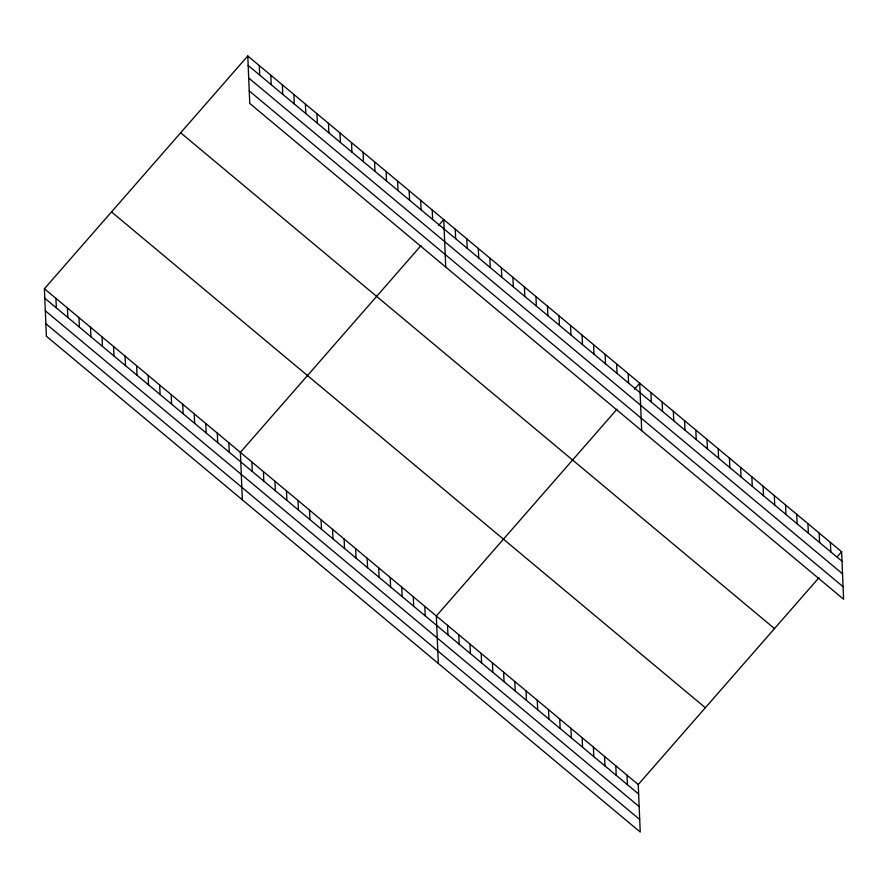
<?xml version="1.0" encoding="UTF-8"?>
<svg xmlns="http://www.w3.org/2000/svg" width="888" height="888" viewBox="0 0 888 888"><rect width="100%" height="100%" fill="white"/><g stroke="black" fill="none" stroke-linecap="round" stroke-linejoin="round"><path stroke-width="1.33" d="M818.947 577.711L638.239 784.548L640.226 832.023L46.387 336.23L44.4 288.755L247.774 55.977L841.613 551.77L843.6 599.245L249.761 103.452L247.774 55.977M421.079 245.521L240.371 452.369L242.357 499.844M438.506 225.574L443.745 219.58L445.732 267.066M617.049 409.135L436.33 615.983L438.317 663.458M634.476 389.188L639.704 383.194L641.691 430.669M837.251 556.754L841.613 551.77M248.174 65.468L842.013 561.26M248.696 78L842.534 573.803M249.239 90.909L843.078 586.713M180.664 132.789L774.503 628.593M111.511 211.932L705.35 707.736M44.4 288.755L638.239 784.548M44.8 298.246L638.639 794.05M45.321 310.789L639.16 806.582M45.865 323.698L639.704 819.491M830.391 542.402L830.791 551.903M819.18 533.044L819.58 542.535M807.958 523.676L808.358 533.166M796.747 514.307L797.135 523.809M785.525 504.939L785.924 514.441M774.314 495.582L774.702 505.072M763.092 486.213L763.491 495.715M751.87 476.845L752.269 486.346M740.659 467.488L741.058 476.978M729.437 458.119L729.836 467.61M718.226 448.751L718.625 458.252M707.003 439.394L707.403 448.884M695.792 430.025L696.192 439.516M684.57 420.657L684.97 430.158M673.359 411.288L673.759 420.79M662.137 401.931L662.537 411.422M650.926 392.563L651.326 402.064M628.182 373.571L628.571 383.072M616.649 363.947L617.049 373.448M627.017 775.191L627.416 784.681M605.128 354.323L605.516 363.825M615.806 765.822L616.205 775.313M593.595 344.699L593.994 354.201M604.584 756.454L604.983 765.956M582.073 335.076L582.461 344.577M593.373 747.097L593.772 756.587M570.54 325.452L570.94 334.954M582.151 737.728L582.55 747.219M559.018 315.828L559.407 325.319M570.94 728.36L571.328 737.861M547.485 306.205L547.885 315.695M559.718 719.003L560.117 728.493M535.964 296.581L536.352 306.071M548.507 709.634L548.895 719.125M524.431 286.957L524.83 296.448M537.284 700.266L537.684 709.767M512.909 277.334L513.297 286.824M526.062 690.897L526.462 700.399M501.376 267.71L501.776 277.2M514.851 681.54L515.251 691.03M489.854 258.086L490.243 267.577M503.629 672.172L504.029 681.662M478.321 248.462L478.721 257.953M492.418 662.803L492.818 672.305M466.799 238.839L467.188 248.329M481.196 653.446L481.596 662.936M455.267 229.204L455.666 238.706M469.985 644.078L470.385 653.568M458.763 634.709L459.163 644.211M432.212 209.957L432.611 219.458M447.552 625.352L447.952 634.842M420.69 200.333L421.079 209.834M409.157 190.709L409.557 200.211M424.808 606.36L425.208 615.85M397.624 181.085L398.024 190.587M413.275 596.736L413.675 606.226M386.102 171.462L386.502 180.963M401.753 587.112L402.153 596.603M374.57 161.838L374.969 171.34M390.221 577.489L390.62 586.979M363.048 152.214L363.447 161.716M378.699 567.865L379.098 577.355M351.515 142.591L351.914 152.081M367.166 558.23L367.565 567.732M339.993 132.967L340.393 142.457M355.644 548.606L356.044 558.108M328.46 123.343L328.86 132.834M344.111 538.983L344.511 548.484M316.938 113.72L317.338 123.21M332.589 529.359L332.989 538.861M305.405 104.096L305.805 113.586M321.056 519.735L321.456 529.237M293.884 94.472L294.283 103.963M309.535 510.112L309.934 519.613M282.351 84.848L282.75 94.339M298.002 500.488L298.401 509.99M270.829 75.225L271.228 84.715M286.48 490.864L286.868 500.366M259.296 65.601L259.696 75.092M274.947 481.241L275.347 490.742M263.425 471.617L263.814 481.107M251.892 461.993L252.292 471.484M228.838 442.746L229.237 452.236M217.316 433.122L217.704 442.613M205.783 423.498L206.183 432.989M194.261 413.875L194.65 423.365M182.728 404.251L183.128 413.741M171.206 394.627L171.595 404.118M159.674 385.004L160.073 394.494M148.152 375.369L148.54 384.87M136.619 365.745L137.018 375.247M125.097 356.121L125.486 365.623M113.564 346.498L113.964 355.999M102.042 336.874L102.431 346.376M90.509 327.25L90.909 336.752M78.988 317.627L79.376 327.128M67.455 308.003L67.854 317.504M55.933 298.379L56.321 307.881"/></g></svg>
